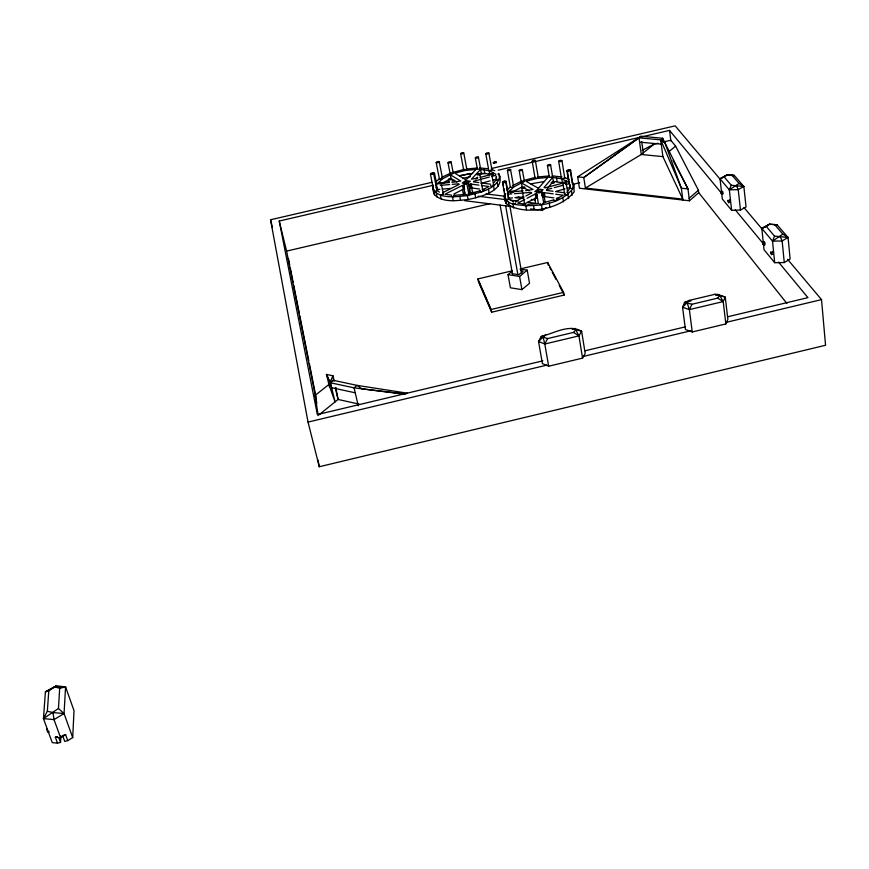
<?xml version="1.0" encoding="UTF-8"?>
<svg xmlns="http://www.w3.org/2000/svg" width="869" height="869" viewBox="0 0 869 869"><rect width="100%" height="100%" fill="white"/><g stroke="black" fill="none" stroke-linecap="round" stroke-linejoin="round"><path stroke-width="1.3" d="M442.571 178.395L441.202 179.329L439.421 179.09L436.184 162.557L436.792 161.884A1.629 0.608 -11.2 0 1 439.247 161.732L442.462 178.254A1.619 0.619 -11.2 0 0 441.963 178.08M441.148 182.783C441.083 184.217 436.564 184.152 438.541 182.783A1.662 0.641 -11.2 0 1 441.039 182.631L443.353 194.221L441.528 195.09L440.138 194.591M439.421 179.09L440.029 178.406M439.356 161.862L437.976 162.796L436.184 162.557M432.023 173.311A1.629 0.619 -11.3 0 1 434.489 173.159L436.781 184.445L435.803 185.282M499.414 177.374L498.719 173.507C506.638 190.832 480.209 196.948 468.163 199.512C457.137 200.522 443.299 203.183 434.467 194.721L430.437 174.061L431.057 173.376A1.651 0.619 -11.3 0 1 433.544 173.213L436.933 190.061C436.868 191.256 433.034 191.647 434.055 190.235M434.587 173.3L433.197 174.245M433.653 173.355L432.241 174.311L430.437 174.061M722.085 191.614C722.53 189.453 723.834 195.525 722.487 193.483M729.2 200.185C729.862 197.969 730.84 204.878 729.482 201.727M62.579 735.413L64.74 741.376L67.749 740.627L72.703 737.585L74.017 710.657L65.566 686.923L56.203 685.793L45.405 691.854L43.45 718.62L52.27 742.626L57.517 743.147L60.537 742.408L60.917 735.826M763.916 242.006C764.535 239.757 765.828 246.383 764.34 244.004M72.703 737.585L64.056 713.558L65.566 686.923L54.682 686.89L45.405 691.854L48.773 690.953L56.203 685.793M572.595 184.358L572.171 181.708L573.725 184.586L573.529 187.802C560.386 205.551 533.37 207.778 513.09 204.117M58.451 708.507L64.056 713.558L54.019 719.619L43.45 718.62L58.451 708.507L59.7 688.281L65.566 686.923M43.45 718.62L47.35 711.233L48.773 690.953M573.725 184.586L574.159 191.799C561.005 209.418 524.67 216.359 506.225 203.618L504.943 200.652L505.247 198.534M504.943 200.652L504.237 196.687L504.704 193.472L505.182 196.101M47.643 732.198L46.709 728.961L47.339 730.003M499.925 176.266C496.644 189.811 478.993 192.527 467.424 195.59C456.366 196.644 442.603 199.207 433.696 190.843L432.74 188.03L433.218 185.999M496.547 176.82L496.101 179.622L494.157 182.544M434.467 194.721L433.512 191.886L433.979 189.855M436.868 191.267L436.51 185.662L437.27 189.518L439.888 189.301M774.594 224.528L782.893 234.119L788.053 237.465L782.143 240.941L772.519 241.137L774.518 236.107L766.328 226.472L761.809 228.417L764.025 249.707L774.703 262.71L784.272 262.557L790.138 259.049L788.053 237.465L777.092 224.81L769.576 224.191L761.809 228.417L772.519 241.137L774.703 262.71M731.861 175.071L739.084 183.424L743.842 186.477L738.226 189.605L729.341 189.887L731.264 185.26L724.138 176.885L720.021 178.818L722.324 198.99L731.633 210.309L740.475 210.07L746.058 206.92L743.842 186.477L734.305 175.473L727.244 174.832L720.021 178.818L729.341 189.887L731.633 210.309M725.843 323.941L727.874 319.412L725.257 297.1L718.087 294.461L714.905 294.309L689.345 300.381L684.544 302.423L682.556 307.257L685.456 329.525L692.245 331.958L725.843 323.941L723.214 301.576L719.76 295.503L718.087 294.461L715.513 295.069M573.453 187.747L572.106 188.562L570.129 188.301L567.359 170.856L567.935 170.313A1.716 0.663 -9.5 0 1 570.564 170.15L573.279 187.432A1.705 0.673 -9.4 0 0 573.04 187.313M568.065 194.167L566.707 194.993L564.72 194.721L562.819 182.903L563.394 182.349A1.716 0.673 -9.5 0 1 566.045 182.197L567.891 193.841M689.345 300.381L682.556 307.257L689.378 309.614L723.214 301.576L725.257 297.1L714.905 294.309M569.456 182.859L569.021 182.012M566.208 182.512L564.394 183.413L562.819 182.903M570.737 170.465L567.631 171.334M553.977 200.087L555.899 200.728L557.105 199.566A1.716 0.695 -9.6 0 0 556.529 199.37M561.971 160.689L564.72 177.928L562.525 178.818L561.439 178.471L558.68 161.243L559.245 160.711A1.684 0.641 -9.6 0 1 561.83 160.548L560.657 161.645L558.68 161.243M568.75 182.371L566.925 170.845L567.49 170.313A1.695 0.663 -9.5 0 1 570.097 170.15L569.999 170.824M692.245 331.958L689.378 309.614L691.963 304.248L717.653 298.143L719.76 295.503M548.654 366.218L544.798 344.005L547.589 338.573L573.507 332.414L575.962 329.677L581.611 331.252L585.206 353.422L582.556 358.126L548.654 366.218L542.419 363.622L538.541 341.495L541.213 336.488C553.911 333.403 568.913 323.779 581.611 331.252L578.939 335.89L582.556 358.126M510.472 187.031L512.699 187.53L521.465 182.935L533.012 189.453L525.636 190.659M504.965 193.32L505.226 193.95M502.825 182.055L503.423 181.512A1.684 0.652 -10.3 0 1 505.997 181.36L508.148 192.961L507.192 193.83M488.487 174.332L490.268 174.93L491.517 173.833A1.662 0.641 -10.5 0 0 488.986 173.985L481.252 173.289L479.427 175.245M477.483 168.662L478.786 169.303L480.535 168.467L478.384 157.083A1.619 0.608 -10.7 0 0 475.93 157.246L475.343 157.908L477.385 168.999M510.396 187.389L507.409 170.4L507.985 169.694A1.684 0.641 -10.3 0 1 510.548 169.542L513.655 186.846L508.876 192.016L523.062 190.865M437.563 183.533L442.321 178.916L450.348 174.788L460.755 181.024L451.967 182.338M572.443 329.058L575.05 328.439L578.939 335.89L544.798 344.005L538.541 341.495L545.634 334.522M547.285 188.475L553.314 181.404L552.673 177.45L561.798 178.775L567.772 181.784L545.178 187.856L544.037 187.53L552.673 177.45M475.788 179.133L477.613 177.189M491.93 174.278L494.515 173.583L488.802 170.422L485.793 153.813L486.368 153.15A1.629 0.608 -10.6 0 1 488.845 152.987L491.963 169.889L489.79 170.748L480.546 169.455L471.432 179.155L477.668 178.08M549.556 176.45C548.708 177.852 552.543 177.482 552.543 176.255L550.555 164.708A1.673 0.641 -9.7 0 0 547.991 164.871L547.416 165.403L549.306 176.972M566.892 192.397L570.021 188.084L570.216 185.162L569.358 183.576L565.589 184.586M490.735 185.488C489.801 186.889 493.635 186.52 493.679 185.303L491.637 173.974M495.688 173.8L495.754 174.56M506.877 190.126L510.614 186.846M496.101 162.84L496.264 162.199A1.651 0.63 -10.5 0 0 493.744 162.362L493.147 162.872L493.744 163.35M689.454 200.782L687.987 188.921L662.678 138.247L641.007 136.281L577.668 176.841L579.438 188.236L689.454 200.782L698.719 192.668L698.415 190.202L675.604 146.144L670.792 140.257L663.09 142.049M689.15 198.306L698.415 190.202M450.435 173.311C449.479 174.669 453.205 174.278 453.281 173.127L451.054 161.927A1.619 0.608 -11.1 0 0 448.61 162.079L448.013 162.753L450.142 173.811M511.852 271.541L508.017 274.669L510.396 287.791L521.932 289.627L529.514 283.283L527.222 270.15L520.813 269.184M508.017 274.669L519.586 276.44L527.222 270.15M435.825 181.73L439.671 178.558M668.761 151.782L675.604 146.144M319.119 414.763L338.074 399.458L358.973 404.074M657.952 143.244L654.107 144.135L641.289 154.497L585.391 188.062L583.772 177.515L641.007 136.281M577.668 176.841L583.772 177.515L639.019 137.867L660.712 139.844L662.678 138.247L662.949 140.3M731.622 175.516L734.305 175.473L727.244 174.832L720.021 178.818M318.13 415.567L315.154 395.395L328.906 384.478L335.065 401.891L330.448 382.773L326.472 374.42L332.968 375.788L334.228 381.024M530.59 208.918L542.408 210.396L546.069 207.495M772.519 241.137L782.893 234.119M538.03 189.084L534.75 191.625L539.823 192.223L543.103 189.67L538.03 189.084L538.367 191.061L536.727 192.331M469.716 194.395L472.53 192.321L475.202 192.646M464.263 183.804L465.936 182.577L468.326 182.859M465.578 180.654L462.221 183.098L467.001 183.663L470.346 181.208L465.578 180.654L465.936 182.577M729.341 189.887L739.084 183.424M766.328 226.472L769.576 224.191L777.092 224.81L774.605 224.832M724.138 176.885L727.244 174.832M565.263 193.993L564.72 194.721M540.138 203.476C538.085 205.03 543.505 204.965 542.777 203.335M525.387 204.758C523.312 206.301 528.71 206.246 528.004 204.606M57.517 743.147L55.344 737.194L60.613 737.727L65.599 734.674L67.749 740.627M513.242 202.988L513.014 203.998M514.122 191.158L522.15 186.868L529.069 190.811M506.138 198.816C504.205 200.239 508.854 200.315 508.843 198.816L505.682 181.491A1.705 0.663 -10.3 0 0 503.097 181.654L502.499 182.371L506.225 203.618M512.656 185.608L521.965 181.034M535.608 177.45C533.762 178.829 538.302 178.873 538.28 177.439L535.315 160.352A1.673 0.641 -9.9 0 0 532.762 160.515L532.208 161.2L535.054 178.145M521.715 181.219C519.858 182.599 524.398 182.653 524.387 181.208L522.312 169.694A1.673 0.641 -10.1 0 0 519.76 169.857L519.195 170.552L521.15 181.914M505.226 182.36L506.116 181.502M480.264 190.822C478.33 192.212 482.882 192.277 482.903 190.811L479.677 173.746A1.673 0.641 -10.7 0 0 477.135 173.909C475.202 175.277 479.764 175.332 479.797 173.898M498.024 174.289L498.469 173.474M466.295 194.46C464.35 195.851 468.902 195.927 468.934 194.46L466.686 182.968A1.673 0.641 -10.9 0 0 464.155 183.12C462.199 184.5 466.762 184.565 466.805 183.109M496.753 179.144C494.733 180.578 499.871 180.513 499.262 178.992M443.071 182.751L451.087 178.612L456.866 182.099M441.724 177.374L450.989 172.953M769.576 224.191L761.809 228.417M523.073 204.726L535.945 197.991L537.455 198.023L536.781 194.026L535.271 193.993L527.07 198.273M515.317 201.499L523.518 197.23M525.854 196.003L531.709 192.961L531.176 192.353L514.426 193.711M524.724 199.501L517.696 203.172L525.875 204.258M642.213 150.326L654.107 144.135M453.911 193.983L463.253 189.257L464.687 189.29M442.864 192.614L459.212 184.391L458.756 183.804L452.217 184.358M464.437 187.986L463.948 185.401L462.514 185.379L444.971 194.221L451.5 195.145M556.996 198.545L563.264 195.243L555.704 194.221M482.773 189.692L489.03 186.509L481.415 185.477M553.184 193.874L543.462 192.581C540.735 192.277 541.832 198.838 544.124 196.568L553.835 197.893M470.151 193.668L469.738 188.421L471.15 187.878L479.601 189.029M480.481 190.691L469.727 193.678L469.01 184.532L470.422 184L478.884 185.13M553.596 199.924L543.668 202.673M523.171 180.643L535.293 177.395M452.173 172.583L464.003 169.444M551.761 188.301L546.731 189.659L546.449 190.376L553.042 191.267M554.27 187.628L563.079 185.26M556.182 191.278L564.969 188.91M567.479 188.236L569.988 187.563M481.002 183.337L490.083 180.904M492.68 180.22L496.568 179.177L496.101 176.592M480.264 177.395L489.334 174.973M489.377 177.026L473.801 181.186L473.475 181.882L478.776 182.599M491.984 176.342L495.873 175.299M55.344 737.194L57.354 736.706M63.578 735.174L65.599 734.674M431.86 182.327L270.531 219.781L308.039 422.084L319.271 466.751L825.55 345.265L821.52 299.609L787.553 259.277M545.113 335.553L541.213 336.488L547.589 338.573M690.996 300.891L684.544 302.423L691.963 304.248M542.853 360.831L317.348 414.578L279.231 221.041L433.512 185.216M585.054 350.772L685.283 326.874M727.483 316.816L807.931 297.643L778.526 262.101M308.039 422.084L546.959 365.099M582.599 356.605L690.844 330.785M726.484 322.28L821.52 299.609M559.234 285.445L564.318 295.026L491.648 312.21L478.417 281.556L477.917 278.906L512.145 270.846M520.042 268.988L547.687 262.481L563.557 292.364L564.014 295.102M477.917 278.906L491.137 309.483L563.557 292.364M459.625 175.886L470.205 173.431M491.365 168.521L675.18 125.853L720.477 179.633M442.745 183.066L449.338 181.534M451.967 180.926L454.606 180.317M462.514 178.482L470.433 176.635M479.655 174.495L484.935 173.268M498.122 170.205L669.543 130.404L722.302 194.167M316.859 403.292L286.596 251.098L489.91 203.683M516.316 197.524L518.956 196.915M573.084 184.293L579.688 182.751M459.462 175.734L472.693 173.42M530.666 183.891L544.331 181.502M466.457 169.01L477.298 168.01M537.824 176.961L549.121 175.94M441.495 183.207L449.349 182.555M440.442 185.336L449.599 184.576M442.506 189.084L450.348 188.443M511.841 193.917L507.974 194.232L508.68 198.197L512.536 197.882M515.111 197.676L524.126 196.959M453.824 195.329L464.6 194.526L463.948 185.401M528.276 204.291L538.367 203.542L536.781 194.026M731.264 185.26L743.842 186.477M774.518 236.107L788.053 237.465M479.688 167.913L488.335 168.782M552.76 175.918L561.971 176.994M493.788 163.35L496.471 162.264A1.64 0.619 -10.5 0 0 495.949 162.09M553.314 181.404L562.439 182.74L561.798 178.775M47.35 711.233L52.987 712.569L64.056 713.558M639.595 142.136L661.266 144.156M585.391 188.062L682.741 199.131L662.895 156.616L641.289 154.497L639.019 137.867M465.686 182.045L468.272 182.349M538.367 191.061L542.169 191.506M465.567 183.174L468.25 183.489M405.714 394.059L361.786 388.812L357.083 385.38L333.49 380.35L330.09 382.034L332.968 375.788L333.49 380.35L330.448 382.773L354.063 387.835L403.303 394.102M485.88 193.928L504.585 196.198M515.274 197.491L523.279 198.458M531.296 199.425L535.304 199.913M478.146 196.242L504.878 199.512M510.233 200.163L518.25 201.141M527.613 202.292L535.63 203.27L534.783 198.273M464.6 200.674L512.199 206.626M555.671 191.614L564.893 192.853M481.426 182.957L490.703 184.206M556.356 198.23L558.876 198.577M482.132 189.377L484.674 189.724M520.488 270.715L523.138 271.106L518.75 274.723L512.102 273.713M407.289 393.168L357.083 385.38L354.063 387.835L358.278 405.823M568.076 171.345L566.925 170.845M331.632 387.693L355.225 392.799M504.237 196.687L505.519 199.631C507.398 201.706 513.981 206.377 515.838 202.835M440.442 195.112L441.202 199.012M54.682 686.89L59.7 688.281M571.422 328.395L575.962 329.677M568.978 179.296L564.329 177.461A1.673 0.663 -9.5 0 1 564.557 177.613L564.72 177.928M491.637 169.444L494.83 170.758M513.297 201.738L508.723 198.664A1.695 0.673 -10.3 0 0 507.789 198.447M717.653 298.143L723.214 301.576M662.895 156.616L660.712 139.844L664.752 142.407L681.361 188.204L682.849 200.033M573.507 332.414L578.939 335.89M439.366 192.158L436.988 189.974L436.097 187.4M547.437 165.566L549.371 165.805L550.685 164.849M552.543 176.255L552.412 176.114A1.673 0.652 -9.7 0 0 552.173 176.005M532.208 161.2L534.12 161.438L535.456 160.493M538.28 177.439L538.15 177.298A1.662 0.652 -9.9 0 0 537.607 177.113M519.195 170.552L521.096 170.791L522.432 169.835M524.387 181.208L524.257 181.067A1.662 0.652 -10.1 0 0 523.714 180.882M507.409 170.4L509.31 170.639L510.679 169.683M521.813 188.138L523.779 188.41L525.028 187.248A1.727 0.684 -10.1 0 0 522.399 187.411L521.813 188.138L524.8 205.497M485.793 153.813L487.628 154.041L488.965 153.118M493.527 163.242L493.983 162.427A1.64 0.619 -10.5 0 1 494.743 162.166M513.644 186.672L513.514 186.531A1.673 0.652 -10.2 0 0 513.286 186.411M491.952 169.727L491.832 169.585A1.619 0.619 -10.5 0 0 491.322 169.412M502.499 182.371L504.433 182.631L505.812 181.643M743.994 207.561L762.287 229.286M475.343 157.908L477.157 158.136L478.504 157.213M480.535 168.304L480.416 168.173A1.619 0.619 -10.7 0 0 480.199 168.065M493.679 185.303L493.559 185.151A1.662 0.652 -10.5 0 0 493.027 184.978M463.764 152.987L463.644 152.846A1.619 0.597 -10.9 0 0 461.2 153.009L460.613 153.672L463.709 170.161L465.903 170.281L466.849 169.466L463.764 152.987L462.406 153.9L460.613 153.672M735.272 209.842L764.687 245.384M466.849 169.466L466.74 169.336A1.608 0.608 -10.9 0 0 466.229 169.162M698.643 192.581L786.912 303.477M448.013 162.753L449.805 162.981L451.163 162.058M453.281 173.127L453.173 172.985A1.608 0.608 -11 0 0 452.314 172.79M468.934 194.46L468.815 194.319A1.662 0.652 -10.9 0 0 467.924 194.102M436.781 184.445L436.672 184.304A1.629 0.63 -11.3 0 0 435.814 184.098M443.353 194.048L443.244 193.906A1.651 0.641 -11.2 0 0 442.734 193.722M436.933 190.061L436.835 189.909A1.64 0.641 -11.3 0 0 436.618 189.8M772.671 254.193C774.431 255.29 771.77 248.762 772.172 252.64M549.697 267.467L550.968 269.868M552.239 272.258L556.051 279.449M673.04 160.363L687.987 188.921L681.361 188.204L660.712 139.844M780.025 236.368L782.143 240.941L784.272 262.557M736.336 185.434L738.226 189.605L740.475 210.07M508.104 196.937L508.886 198.729M478.71 281.491L491.419 310.917M49.12 732.111L48.794 731.242M331.295 386.281L326.472 374.42L329.557 387.139M60.613 737.727L54.019 719.619L52.987 712.569M58.799 737.64L60.537 742.408M687.281 303.227L689.378 309.614M315.154 395.395L315.816 398.067M270.531 219.781L272.442 227.504M279.231 221.041L286.596 251.098M543.201 337.465L544.798 344.005M336.031 388.541L335.803 387.563L338.074 399.458L335.282 387.846M432.74 188.03L433.512 191.886M288.421 258.527L289.746 265.164M290.268 267.826L293.179 282.436M293.711 285.086L299.273 312.981M299.794 315.643L308.799 360.798M309.331 363.459L315.947 396.666M436.303 193.255L437.064 197.144M452.477 196.828L453.227 200.739M450.348 174.788L451.087 178.612M462.514 185.379L463.253 189.257M462.504 189.616L463.438 194.537M459.81 196.459L460.559 200.381M493.527 185.847L494.255 189.746M469.271 184.456L469.999 188.345M469.01 184.532L469.738 188.421M491.137 309.483L491.648 312.21M467.424 195.59L468.163 199.512M318.021 460.114L319.271 466.751M474.963 193.928L475.691 197.85M471.28 184.098L471.997 187.986M471.617 187.454L472.53 192.321M470.422 184L471.15 187.878M484.163 169.705L484.859 173.55M480.546 169.455L481.252 173.289M489.117 170.704L489.812 174.56M488.4 188.91L489.117 192.831M497.296 182.588L498.002 186.498M500.12 205.117L512.46 273.876M492.951 172.29L493.407 174.865M503.064 183.5L503.52 186.042M503.977 188.595L504.422 191.137M519.586 276.44L521.932 289.627M505.639 205.801L517.891 274.702M513.014 204.096L513.72 208.104M510.027 190.224L510.494 192.853M509.799 205.605L521.726 273.072M508.484 202.14L509.191 206.138M542.017 193.135L543.722 203.118M525.832 205.91L526.527 209.94M521.465 182.935L522.15 186.868M547.687 262.481L548.143 265.143M535.271 193.993L535.945 197.991M533.512 205.551L534.196 209.581M567.924 194.569L568.598 198.577M541.441 204.66L542.408 210.396M538.052 190.507L538.378 192.505M549.197 202.944L549.871 206.985M544.363 192.679L545.026 196.676M543.462 192.581L545.221 202.444M542.289 193.059L542.951 197.057M556.497 177.721L557.138 181.675M562.84 197.741L563.492 201.782M565.98 180.426L566.403 183.077M570.466 171.747L571.878 180.709M571.574 191.169L572.215 195.188M641.746 141.788L643.256 152.901M669.543 130.404L670.89 141.006M464.872 191.897L465.056 194.515M463.709 170.161L464.296 169.488A1.608 0.608 -10.9 0 1 464.654 169.346M451.532 196.264L453.379 196.698L454.661 195.568A1.662 0.652 -11.1 0 0 454.139 195.384M720.825 191.843L721.552 194.135L720.825 191.843M727.929 200.413L728.667 202.738L727.929 200.413M762.58 242.266L763.384 244.743L762.58 242.266M770.738 252.119L771.563 254.628L770.738 252.119M554.444 182.479C554.096 183.772 549.816 183.728 551.619 182.316A1.727 0.684 -9.7 0 1 554.281 182.153L554.444 182.479M540.985 191.984C540.627 193.287 536.347 193.222 538.183 191.81A1.727 0.684 -9.9 0 1 540.822 191.658L540.985 191.984M513.959 191.582C513.601 192.864 509.343 192.799 511.2 191.408A1.716 0.673 -10.2 0 1 513.818 191.245L513.959 191.582M451.532 179.014C451.141 180.241 446.992 180.198 448.893 178.851A1.673 0.641 -11.1 0 1 451.413 178.699L451.532 179.014M547.85 177.406L539.214 187.443L537.498 187.726L525.941 181.252L536.781 178.46L547.85 177.406M475.962 169.422L466.849 179.079L465.176 179.362L454.759 173.159L465.328 170.454L475.962 169.422"/></g></svg>
